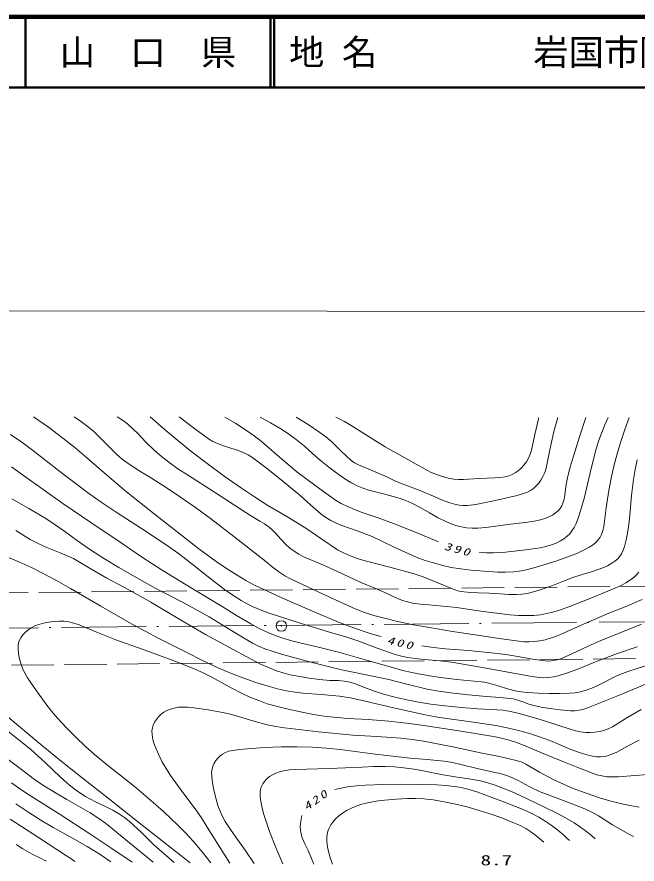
# Model space of a CAD drawing. Units: millimetres, scale not verified. Extents: x 65096 to 705096, y -9435 to 350565.
# Drawn here: x 356896 to 444816, y 230443 to 350565 of the extents above; entities that cross this region are included whole.
import ezdxf
from ezdxf.enums import TextEntityAlignment as Align

# ---------------------------------------------------------------- set-up
doc = ezdxf.new("R2010")
doc.units = ezdxf.units.MM
doc.header["$LTSCALE"] = 1000
doc.linetypes.add('DASHED', pattern=[7.5, 6, -1.5])
doc.linetypes.add('LONG_DASHED_DOTTED', pattern=[15.25, 12, -1.5, 0.25, -1.5])
for name, color, linetype, lineweight in [('M-TTL', 2, 'Continuous', 140), ('M-TTL-LINE', 7, 'Continuous', 50), ('S-BGD', 7, 'Continuous', 13), ('S-BGD-CRST', 4, 'Continuous', 13), ('S-BGD-HTXT', 6, 'Continuous', 13), ('S-BMK', 2, 'LONG_DASHED_DOTTED', 13)]:
    doc.layers.add(name, color=color, linetype=linetype, lineweight=lineweight)
doc.layers.add('M-TTL-TXT', color=7, linetype='Continuous')
doc.styles.add('ＭＳ ゴシック', font='')
doc.styles.get('ＭＳ ゴシック').set_extended_font_data('MS Gothic')

# ---------------------------------------------------------------- blocks, each defined once
blk = doc.blocks.new('BUHIN9')
at = {"color": 2, "linetype": 'Continuous', "lineweight": 13}
for radius in [746, 22.5]:
    blk.add_circle((0, 0), radius, dxfattribs=at)

msp = doc.modelspace()

# ---------------------------------------------------------------- linework, layer by layer
at = {"layer": 'M-TTL'}
msp.add_line((705096, 350565), (65096, 350565), dxfattribs=at)
at = {"layer": 'M-TTL-LINE'}
for p, q in [((358096, 350565), (358096, 340565)), ((392846, 350565), (392846, 340565)), ((393346, 350565), (393346, 340565)), ((65096, 340565), (705096, 340565))]:
    msp.add_line(p, q, dxfattribs=at)
at = {"layer": 'S-BGD', "linetype": 'DASHED'}
for p, q in [((157495, 266837), (594475, 271395)), ((594606, 261122), (172305, 256753))]:
    msp.add_line(p, q, dxfattribs=at)
at = {"layer": 'S-BGD'}
for points in [[(359264, 293872), (361356, 292384), (363419, 290843), (365104, 289499), (366753, 288106), (369581, 285645), (372447, 283229), (376342, 280113), (380264, 277023), (382692, 275164), (385161, 273349), (386618, 272343), (388107, 271388), (389329, 270670), (390588, 270002), (392512, 269073), (394466, 268197), (398464, 266448), (402487, 264753), (404232, 264082), (406007, 263464), (407254, 263064), (408519, 262689)], [(364994, 293865), (366048, 293151), (367062, 292391), (367808, 291762), (368522, 291081), (369759, 289773), (371043, 288505), (371833, 287853), (372669, 287240), (374309, 286177), (375995, 285156), (378069, 283842), (380103, 282482), (382223, 280987), (384318, 279436), (388271, 276398), (392206, 273324), (393103, 272574), (394033, 271874), (394888, 271330), (395784, 270830), (400322, 268698), (404861, 266612), (406173, 266133), (407506, 265709), (409175, 265250), (410861, 264848), (413126, 264381), (415407, 263972), (418635, 263431), (421863, 262951), (425285, 262435), (428743, 261974), (429518, 261951), (430297, 261988), (431031, 262089), (431768, 262252), (432698, 262532), (433617, 262872), (437230, 264477), (440813, 266004), (443152, 266925), (445558, 267939)], [(371109, 293856), (371852, 293377), (372565, 292844), (373331, 292168), (374061, 291444), (375192, 290266), (376372, 289124), (377384, 288249), (378434, 287421), (379726, 286497), (381054, 285622), (384894, 283194), (388693, 280719), (389993, 279874), (391329, 279078), (392017, 278681), (392665, 278237), (393145, 277810), (393587, 277337), (394288, 276521), (395039, 275739), (395601, 275245), (396207, 274794), (396854, 274389), (397542, 274029), (399915, 273027), (402266, 271968), (404028, 271119), (405813, 270325), (407659, 269569), (409488, 268755), (410520, 268260), (411577, 267820), (412268, 267609), (412975, 267456), (414113, 267300), (415277, 267201), (417261, 267034), (419225, 266808), (422978, 266278), (426759, 265805), (428000, 265712), (429243, 265680), (430183, 265711), (431115, 265801), (431998, 265953), (432880, 266166), (434126, 266547), (435363, 266989), (438964, 268448), (442551, 269966), (443238, 270330), (443895, 270744), (444340, 271087), (444744, 271474), (445055, 271854)], [(375807, 293850), (377724, 292148), (379688, 290484), (381757, 288833), (383863, 287228), (386272, 285457), (388724, 283729), (390567, 282493), (392450, 281303), (395177, 279710), (397873, 278064), (400104, 276499), (402358, 274992), (403187, 274560), (404054, 274177), (405144, 273772), (406268, 273419), (409754, 272536), (413197, 271602), (414486, 271156), (415757, 270652), (417353, 269967), (418977, 269335), (419608, 269160), (420248, 269044), (421258, 268954), (422293, 268922), (423870, 268865), (425451, 268747), (426591, 268679), (427723, 268671), (428482, 268720), (429235, 268830), (430156, 269042), (431067, 269314), (432746, 269919), (434405, 270580), (435701, 271070), (437017, 271503), (438485, 271950), (439960, 272463), (440620, 272755), (441250, 273100), (441682, 273397), (442077, 273742), (442372, 274080), (442619, 274454), (442858, 274942), (443049, 275474), (443285, 276410), (443461, 277359), (443679, 278927), (443834, 280479), (444032, 282727), (444292, 284994), (444530, 286380), (444829, 287764)], [(379891, 293845), (381948, 292278), (384062, 290745), (384679, 290378), (385331, 290061), (386333, 289697), (387371, 289385), (388171, 289129), (388955, 288814), (389661, 288452), (390350, 288032), (391307, 287352), (392242, 286614), (394644, 284703), (396997, 282754), (398503, 281382), (400041, 280063), (400707, 279578), (401411, 279142), (402168, 278761), (402956, 278432), (405121, 277687), (407277, 276881), (410369, 275402), (413488, 273978), (414775, 273506), (416081, 273091), (417259, 272773), (418458, 272513), (419854, 272286), (421263, 272117), (423162, 271952), (425069, 271847), (426179, 271837), (427283, 271888), (428103, 271978), (428923, 272130), (430199, 272448), (431478, 272828), (433448, 273456), (435377, 274132), (436396, 274549), (437408, 275028), (438041, 275375), (438634, 275768), (438998, 276073), (439319, 276420), (439566, 276785), (439767, 277192), (439955, 277732), (440093, 278314), (440426, 280934), (440804, 283437), (441139, 285149), (441538, 286878), (442004, 288623), (442527, 290352), (443100, 292059), (443711, 293761)], [(386386, 293836), (387924, 292913), (389434, 291937), (390516, 291171), (391570, 290350), (394053, 288192), (396579, 286077), (399297, 284043), (402071, 282044), (402850, 281582), (403657, 281174), (404738, 280716), (405856, 280307), (408089, 279552), (410302, 278740), (413486, 277449), (416684, 276154)], [(391379, 293830), (392845, 293022), (394292, 292156), (395395, 291429), (396463, 290653), (397656, 289682), (398811, 288664), (399944, 287663), (401121, 286704), (402238, 285877), (403401, 285090), (404246, 284566), (405128, 284092), (405837, 283774), (406576, 283510), (408848, 282956), (411109, 282342), (412015, 281998), (412897, 281599), (414145, 280957), (415376, 280256), (416527, 279606), (417722, 279001), (418482, 278679), (419261, 278415), (419938, 278246), (420624, 278137), (421429, 278083), (422251, 278089), (423364, 278160), (424462, 278290), (426872, 278639), (429328, 278933), (430230, 279058), (431120, 279242), (431726, 279425), (432321, 279669), (432814, 279929), (433272, 280239), (433612, 280535), (433909, 280874), (434131, 281225), (434299, 281606), (434463, 282166), (434573, 282766), (434737, 283996), (434957, 285190), (435347, 286751), (435796, 288299), (436644, 291028), (437541, 293769)], [(396499, 293823), (398184, 292767), (399836, 291660), (400704, 291018), (401535, 290328), (402882, 288972), (404265, 287666), (404775, 287331), (405328, 287040), (407344, 286214), (409319, 285340), (410586, 284761), (411875, 284237), (413903, 283461), (415942, 282614), (417096, 282107), (418260, 281661), (418928, 281465), (419612, 281328), (420166, 281273), (420725, 281278), (421564, 281372), (422418, 281529), (425122, 282088), (427822, 282707), (428553, 282924), (429266, 283197), (429725, 283433), (430152, 283720), (430533, 284057), (430875, 284440), (431197, 284893), (431472, 285384), (431725, 285979), (431921, 286596), (432445, 289189), (433027, 291760), (433289, 292764), (433564, 293774)], [(402099, 293816), (403325, 293190), (404530, 292507), (406812, 291031), (409124, 289607), (412316, 287790), (415542, 286021), (416378, 285676), (417236, 285388), (418024, 285183), (418831, 285035), (419513, 284967), (420200, 284959), (422374, 285114), (424630, 285214), (425391, 285256), (426130, 285356), (426624, 285479), (427099, 285660), (427544, 285903), (427972, 286206), (428392, 286580), (428779, 287008), (429128, 287484), (429430, 287998), (429680, 288554), (429872, 289124), (430323, 291370), (430831, 293595), (430854, 293681), (430880, 293778)], [(422426, 274673), (423452, 274587), (424481, 274562), (425730, 274627), (426989, 274754), (429037, 274992), (431068, 275289), (431877, 275469), (432684, 275711), (433326, 275963), (433955, 276276), (434445, 276579), (434902, 276934), (435262, 277287), (435576, 277679), (435892, 278182), (436164, 278731), (436511, 279624), (436805, 280551), (437342, 282446), (437813, 284326), (438359, 286717), (438969, 289115), (439372, 290390), (439834, 291655), (440260, 292709), (440715, 293765)], [(355984, 291375), (357566, 290284), (359119, 289140), (362996, 286110), (366907, 283130), (368846, 281752), (370821, 280424), (374532, 278041), (378206, 275611), (379967, 274330), (381694, 272999), (384001, 271173), (386341, 269398), (387492, 268581), (388684, 267809), (389525, 267332), (390393, 266908), (391508, 266450), (392659, 266042), (397172, 264570), (401687, 263161), (403544, 262642), (405386, 262064), (407960, 261074), (410543, 260146), (411424, 259912), (412330, 259735), (413742, 259549), (415179, 259421), (416849, 259277), (418508, 259074), (423418, 258219), (428334, 257345), (429654, 257088), (430977, 256894), (431612, 256860), (432255, 256887), (432953, 256989), (433646, 257153), (434972, 257572), (436269, 258044), (439145, 259199), (442044, 260300), (444843, 261224)], [(356112, 286761), (357820, 285551), (360594, 283536), (363399, 281572), (367537, 278791), (371665, 275976), (374551, 274017), (377469, 272109), (381738, 269537), (386014, 266945), (388013, 265693), (390041, 264493), (391224, 263864), (392446, 263283), (393509, 262840), (394592, 262455), (395883, 262076), (397202, 261753), (399837, 261161), (402463, 260509), (407117, 259153), (411797, 257852), (413585, 257472), (415395, 257148), (417327, 256843), (419278, 256597), (421244, 256438), (423197, 256220), (424155, 255996), (425112, 255710), (426307, 255339), (427515, 255027), (428394, 254859), (429291, 254749), (430814, 254665), (432362, 254639), (433834, 254620), (435295, 254661), (436055, 254741), (436815, 254881), (437602, 255099), (438385, 255379), (439362, 255805), (440314, 256285), (441336, 256834), (442389, 257330), (443524, 257760), (444684, 258135), (446005, 258548)], [(356150, 282226), (358576, 280859), (360974, 279439), (362335, 278546), (363663, 277601), (365475, 276284), (367331, 275010), (369319, 273739), (371349, 272513), (373911, 271016), (376511, 269566), (380346, 267563), (384149, 265509), (387199, 263612), (390292, 261761), (391160, 261333), (392060, 260957), (393212, 260564), (394386, 260227), (398566, 259094), (402741, 258026), (406188, 257341), (409626, 256596), (412343, 255891), (415072, 255245), (416708, 254966), (418354, 254746), (420903, 254444), (423469, 254201), (425361, 254068), (427243, 253875), (427935, 253698), (428614, 253463), (429486, 253136), (430381, 252865), (431434, 252664), (432506, 252520), (433938, 252322), (435369, 252185), (435982, 252191), (436589, 252256), (437265, 252407), (437942, 252621), (441947, 254249), (445900, 255919)], [(356737, 277723), (358755, 276488), (359927, 275889), (361134, 275340), (363025, 274576), (364898, 273755), (367258, 272351), (369649, 270999), (372761, 269323), (375858, 267587), (379736, 265271), (383642, 263009), (387530, 260874), (391447, 258791), (392554, 258299), (393683, 257864), (394652, 257550), (395646, 257293), (396979, 257030), (398323, 256826), (399788, 256629), (401259, 256493), (402472, 256452), (403669, 256350), (404283, 256197), (404886, 255985), (406151, 255460), (407429, 254995), (408867, 254539), (410331, 254137), (411957, 253760), (413605, 253440), (415588, 253124), (417579, 252867), (419904, 252634), (422247, 252460), (424034, 252381), (425813, 252242), (426858, 252076), (427894, 251851), (429793, 251334), (431677, 250759), (433858, 250029), (436074, 249352), (436799, 249205), (437541, 249117), (438191, 249098), (438855, 249140), (439481, 249240), (440094, 249398), (440711, 249625), (441313, 249911), (443349, 251159), (445417, 252358)], [(355698, 273907), (357178, 273296), (358864, 272528), (360526, 271705), (362517, 270646), (364489, 269528), (368791, 267001), (373119, 264515), (377020, 262444), (380960, 260420), (383227, 259298), (385530, 258226), (387296, 257476), (389084, 256781), (390783, 256188), (392514, 255647), (393820, 255297), (395137, 255006), (396278, 254811), (397429, 254677), (400034, 254486), (402639, 254234), (404136, 253992), (405634, 253689), (410086, 252635), (414547, 251640), (416511, 251274), (418486, 250967), (421649, 250557), (424800, 250087), (426397, 249773), (427994, 249398), (429431, 248997), (430861, 248536), (432441, 247949), (434001, 247305), (435443, 246705), (436934, 246151), (437716, 245908), (438509, 245724), (439073, 245649), (439632, 245635), (440131, 245686), (440622, 245796), (441234, 246006), (441846, 246282), (443479, 247180), (445136, 248022)], [(381440, 230636), (377699, 233535), (373982, 236490), (370082, 239600), (366147, 242684), (362950, 245233), (359782, 247835), (355956, 251037), (352155, 254283), (349715, 256413), (347311, 258591), (344996, 260751), (342714, 262962), (341414, 264302), (340154, 265687), (339329, 266748), (338546, 267852), (337443, 269506), (336328, 271291), (336120, 271749), (335976, 272210), (335921, 272550), (335918, 272889)], [(384409, 230605), (383161, 232178), (381868, 233711), (380842, 234827), (379772, 235902), (377658, 237873), (375505, 239800), (373853, 241219), (372163, 242591), (370011, 244253), (367899, 245960), (366558, 247171), (365250, 248435), (363920, 249764), (362628, 251141), (361799, 252135), (361011, 253174), (359669, 255010), (358382, 256873), (358007, 257521), (357681, 258206), (357440, 258869), (357252, 259566), (357126, 260244), (357059, 260943), (357066, 261385), (357135, 261827), (357258, 262192), (357441, 262545), (357718, 262930), (358044, 263280), (358456, 263626), (358901, 263922), (359437, 264200), (360000, 264424), (360671, 264622), (361373, 264764), (362121, 264858), (362863, 264891), (363548, 264864), (364232, 264776), (364971, 264603), (365702, 264368), (368308, 263283), (370935, 262255), (375612, 260561), (380297, 258816), (381769, 258238), (383216, 257605), (384535, 256940), (385827, 256222), (387265, 255412), (388732, 254655), (389933, 254108), (391168, 253613), (392394, 253186), (393638, 252815), (395356, 252388), (397099, 252016), (398928, 251669), (400775, 251380), (402282, 251206), (403805, 251090), (406716, 250931), (409624, 250712), (412116, 250439), (414600, 250105), (419527, 249337), (424457, 248511), (425586, 248297), (426699, 248025), (427711, 247694), (428715, 247301), (431483, 246122), (434271, 245001), (436676, 244022), (439112, 243096), (439813, 242936), (440522, 242835), (441318, 242792), (442128, 242810), (444548, 243021), (446956, 243171)], [(414305, 261391), (415937, 261150), (417587, 260967), (420896, 260714), (424194, 260401), (426195, 260146), (428208, 259828), (429990, 259507), (431785, 259246), (432346, 259236), (432909, 259288), (433502, 259414), (434087, 259601), (435128, 260043), (436168, 260550), (437868, 261360), (439567, 262104), (442518, 263257), (445455, 264470)], [(387085, 230576), (385454, 233105), (383868, 235676), (383043, 236987), (382169, 238262), (380400, 240607), (378673, 242996), (378034, 243989), (377450, 245007), (376960, 246022), (376507, 247102), (376279, 247740), (376109, 248399), (376046, 248864), (376043, 249330), (376104, 249742), (376225, 250144), (376413, 250559), (376662, 250959), (376966, 251333), (377314, 251664), (377715, 251960), (378155, 252209), (378648, 252416), (379169, 252569), (379756, 252670), (380356, 252711), (381166, 252691), (381974, 252610), (384023, 252309), (386037, 251951), (387167, 251691), (388294, 251370), (390334, 250755), (392385, 250200), (393594, 249947), (394816, 249753), (399669, 249206), (404530, 248718), (407935, 248546), (411332, 248314), (412936, 248116), (414532, 247858), (418712, 247043), (422871, 246170), (425290, 245689), (427700, 245148), (428376, 244915), (429029, 244627), (431004, 243492), (433018, 242404), (434371, 241763), (435750, 241177), (437615, 240488), (439497, 239856), (440965, 239410), (442462, 239019), (443778, 238738), (445124, 238513)], [(379203, 230660), (377748, 231878), (376324, 233150), (374587, 234861), (372815, 236523), (372149, 237043), (371438, 237521), (370476, 238076), (369473, 238585), (368022, 239284), (366592, 240040), (365789, 240547), (365021, 241103), (364012, 241934), (363041, 242812), (360943, 244789), (358802, 246724), (357228, 248032), (355607, 249300)], [(390516, 230540), (389261, 232412), (387946, 234266), (387163, 235358), (386431, 236481), (386032, 237198), (385689, 237937), (385383, 238765), (385129, 239629), (384826, 240939), (384574, 242298), (384509, 242883), (384503, 243473), (384555, 243895), (384669, 244318), (384847, 244727), (385080, 245111), (385362, 245461), (385692, 245775), (386056, 246034), (386448, 246240), (386958, 246429), (387495, 246564), (388502, 246709), (389530, 246797), (391999, 246975), (394391, 247087), (396594, 247078), (398808, 247008), (400761, 246867), (402720, 246666), (407668, 246024), (412630, 245438), (415054, 245260), (417478, 245021), (418657, 244826), (419825, 244572), (422143, 243995), (424482, 243474), (425428, 243262), (426362, 242992), (427174, 242669), (427965, 242290), (429514, 241462), (431086, 240689), (434257, 239503), (437409, 238260), (438388, 237789), (439338, 237264), (441354, 236026), (443399, 234841), (443845, 234597), (444302, 234350)], [(376205, 230691), (372839, 233475), (369428, 236218), (368363, 236978), (367264, 237688), (363977, 239589), (360726, 241539), (359207, 242590), (357720, 243691), (355632, 245290)], [(394594, 230497), (393622, 232771), (392715, 235046), (392261, 236321), (391859, 237632), (391610, 238603), (391416, 239610), (391368, 240138), (391380, 240657), (391445, 241053), (391570, 241445), (391759, 241817), (392009, 242173), (392336, 242527), (392704, 242838), (393128, 243116), (393585, 243342), (394138, 243540), (394712, 243681), (395554, 243805), (396412, 243871), (401146, 244004), (405804, 244195), (407452, 244273), (409107, 244291), (410414, 244228), (411718, 244103), (413235, 243895), (414742, 243627), (417024, 243156), (419316, 242743), (420967, 242514), (422616, 242225), (423659, 241953), (424687, 241624), (426017, 241125), (427332, 240567), (430410, 239134), (433465, 237644), (434692, 236989), (435891, 236281), (436810, 235674), (437701, 235012), (438291, 234522), (438869, 234001)], [(356103, 241981), (357432, 241027), (358797, 240121), (363015, 237456), (367207, 234742), (370223, 232742), (373228, 230723)], [(401957, 240994), (402861, 241223), (403782, 241394), (405035, 241552), (406311, 241652), (408798, 241733), (411253, 241753), (413828, 241738), (416426, 241662), (417692, 241582), (418947, 241443), (419876, 241281), (420803, 241059), (422091, 240675), (423377, 240229), (426031, 239224), (428666, 238161), (429791, 237644), (430887, 237073), (431786, 236538), (432661, 235946), (433583, 235245), (434475, 234491), (434867, 234137), (435261, 233769)], [(401636, 230423), (401316, 231314), (401049, 232238), (400914, 232903), (400837, 233594), (400832, 234142), (400887, 234679), (400989, 235122), (401151, 235555), (401385, 235991), (401674, 236401), (402059, 236835), (402502, 237241), (403051, 237657), (403632, 238022), (404308, 238369), (404998, 238656), (405817, 238925), (406651, 239135), (407831, 239352), (409025, 239510), (410656, 239657), (412261, 239743), (413427, 239751), (414602, 239699), (415914, 239547), (417226, 239333), (418892, 238990), (420556, 238585), (422411, 238055), (424255, 237465), (425737, 236943), (427213, 236359), (428143, 235937), (429043, 235463), (429762, 235017), (430457, 234514), (431039, 234041), (431610, 233535)], [(356736, 238962), (358594, 237733), (360282, 236647), (362009, 235608), (364450, 234308), (366861, 232956), (368548, 231887), (370212, 230760), (370221, 230755)], [(355940, 236796), (359953, 234225), (363930, 231607), (364516, 231209), (365101, 230809)], [(398146, 232455), (397717, 233310), (397352, 234172), (397191, 234692), (397088, 235228), (397060, 235703), (397092, 236184), (397181, 236739), (397301, 237306)], [(356783, 233197), (357754, 232590), (359062, 231858), (360412, 231171), (360738, 231013), (361074, 230851)], [(398146, 232455), (398567, 231451), (398995, 230450)]]:
    msp.add_lwpolyline(points, dxfattribs=at)
at = {"layer": 'S-BGD-HTXT'}
msp.add_line((93350, 309243), (488895, 308721), dxfattribs=at)
at = {"layer": 'S-BMK'}
msp.add_line((103981, 261487), (593791, 266218), dxfattribs=at)

# ---------------------------------------------------------------- block references
msp.add_blockref('BUHIN9', (394386, 264207), dxfattribs=at)

# ---------------------------------------------------------------- texts
at = {"layer": 'M-TTL-TXT', "style": 'ＭＳ ゴシック'}
msp.add_text('山\u3000口\u3000県', height=3666, dxfattribs=at).set_placement((375471, 345565), align=Align.MIDDLE_CENTER)
for s, p in [('地 名', (395475, 345565)), ('岩国市阿品\u3000美和町長谷', (430120, 345565))]:
    msp.add_text(s, height=3666, dxfattribs=at).set_placement(p, align=Align.MIDDLE_LEFT)
at = {"layer": 'S-BGD', "char_height": 1100, "attachment_point": 7, "style": 'ＭＳ ゴシック'}
for s, insert, rotation in [('\\T1.33;\\W1.35;\\Q15;390', (417385, 275027), 345), ('\\T1.33;\\W1.35;\\Q15;400', (409282, 261666), 347.3), ('\\T1.33;\\W1.35;\\Q15;420', (398014, 237976), 34.9)]:
    msp.add_mtext(s, dxfattribs=dict(at, insert=insert, rotation=rotation))
at = {"layer": 'S-BGD-CRST', "style": 'ＭＳ ゴシック', "width": 1.5}
msp.add_text('8.7', height=1466, dxfattribs=at).set_placement((422629, 229823), align=Align.BOTTOM_LEFT)

doc.saveas('drawing.dxf')
